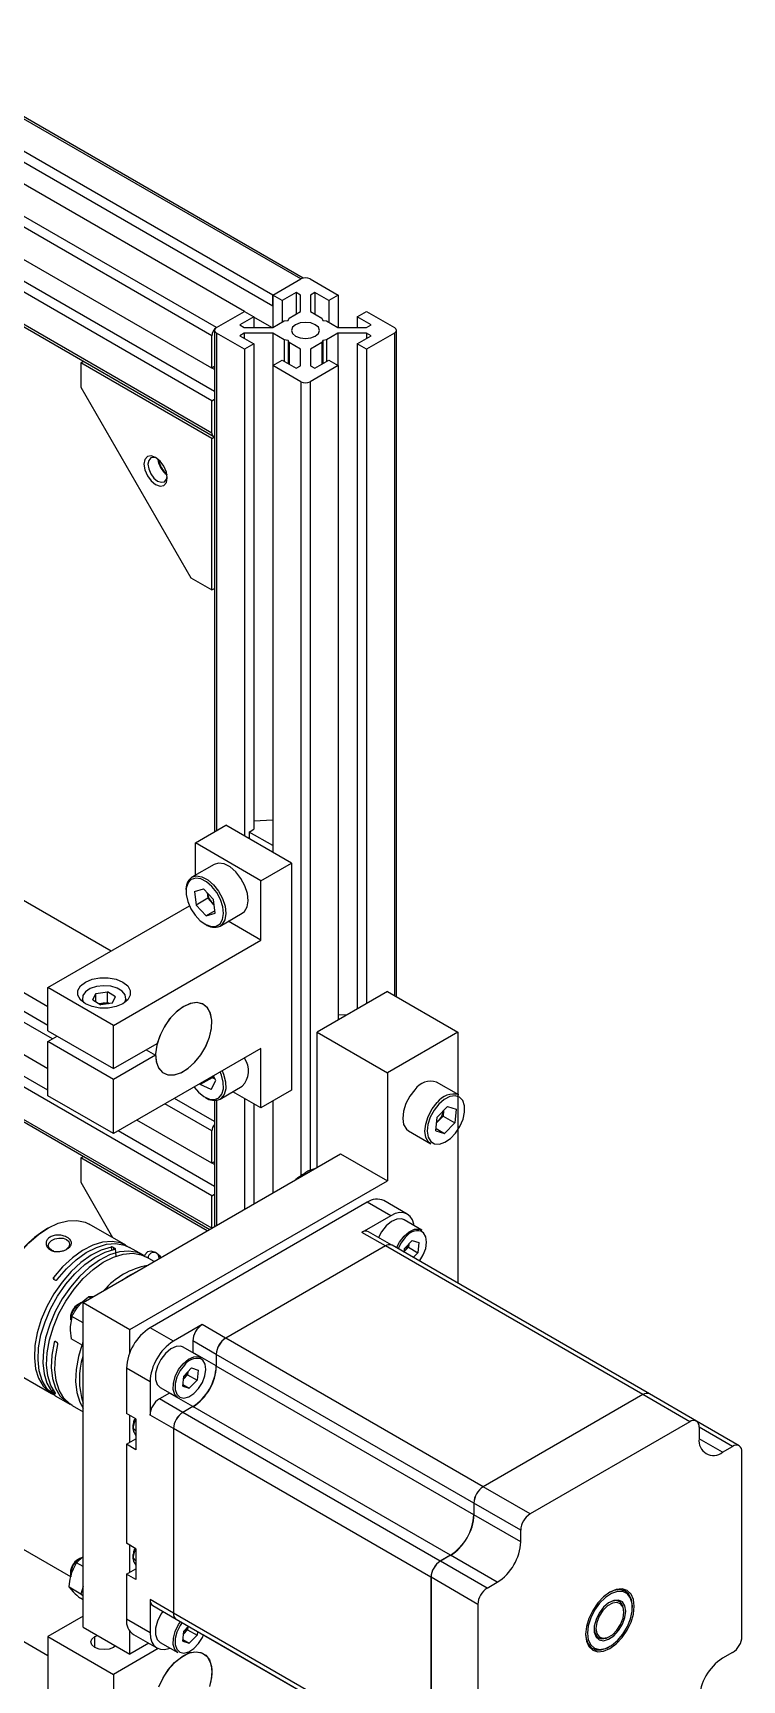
# Model space of a CAD drawing. Header units: millimetres. Extents: x 55 to 11032, y -227 to 3957.
# Drawn here: x 10925.4 to 11032.4, y 1635.9 to 1884.5 of the extents above; entities that cross this region are included whole.
import ezdxf

# ---------------------------------------------------------------- set-up
doc = ezdxf.new("R2010")
doc.units = ezdxf.units.MM
doc.header["$LTSCALE"] = 0.7
doc.layers.get('0').update_dxf_attribs({"color": 255})

msp = doc.modelspace()

# ---------------------------------------------------------------- linework, layer by layer
at = {"color": 7, "linetype": 'Continuous', "lineweight": 25}
for p, q in [((10965.806, 1847.404), (10682.963, 2010.686)), ((10966.162, 1847.536), (10683.463, 2010.735)), ((10961.563, 1844.955), (10678.72, 2008.236)), ((10957.32, 1842.505), (10674.478, 2005.787)), ((10961.563, 1843.322), (10678.72, 2006.603)), ((10952.371, 1838.831), (10669.528, 2002.113)), ((10953.078, 1840.056), (10670.235, 2003.338)), ((10952.371, 1833.932), (10669.528, 1997.214)), ((10952.371, 1829.033), (10669.528, 1992.315)), ((10952.785, 1830.427), (10670.942, 1993.131)), ((10952.371, 1824.134), (10669.528, 1987.415)), ((10669.735, 1986.958), (10952.578, 1823.676)), ((10937.157, 1745.945), (10654.143, 1909.326)), ((10648.143, 1898.933), (10927.622, 1737.594)), ((10927.622, 1728.188), (10669.528, 1877.182)), ((10927.622, 1724.921), (10670.942, 1873.1)), ((10952.371, 1709.001), (10669.528, 1872.283)), ((10669.735, 1866.926), (10952.075, 1703.935)), ((10961.563, 1844.955), (10965.806, 1847.404)), ((10965.099, 1845.363), (10962.977, 1844.138)), ((10965.763, 1844.979), (10965.099, 1845.363)), ((10965.099, 1845.363), (10965.099, 1842.097)), ((10967.22, 1847.404), (10971.463, 1844.955)), ((10967.927, 1845.363), (10967.263, 1844.979)), ((10970.048, 1844.138), (10967.927, 1845.363)), ((10967.927, 1845.363), (10967.927, 1842.097)), ((10961.563, 1843.322), (10961.563, 1844.955)), ((10962.977, 1844.138), (10961.563, 1844.955)), ((10961.563, 1844.955), (10961.563, 1840.081)), ((10962.977, 1844.138), (10962.977, 1840.873)), ((10965.763, 1842.481), (10965.763, 1844.979)), ((10967.263, 1844.979), (10967.263, 1842.481)), ((10971.463, 1844.955), (10970.048, 1844.138)), ((10970.048, 1844.138), (10970.048, 1840.873)), ((10971.463, 1844.955), (10971.463, 1840.081)), ((10953.078, 1840.056), (10957.32, 1842.505)), ((10958.735, 1841.689), (10956.613, 1840.464)), ((10956.613, 1840.464), (10957.278, 1840.081)), ((10957.278, 1840.081), (10961.606, 1840.081)), ((10957.32, 1842.505), (10958.735, 1841.689)), ((10958.735, 1841.689), (10958.735, 1840.081)), ((10961.433, 1840.081), (10958.735, 1841.639)), ((10961.549, 1840.081), (10961.563, 1840.105)), ((10961.606, 1840.081), (10963.317, 1841.069)), ((10963.317, 1841.069), (10963.897, 1841.158)), ((10963.897, 1841.158), (10964.052, 1841.493)), ((10964.052, 1841.493), (10965.763, 1842.481)), ((10967.263, 1842.481), (10968.974, 1841.493)), ((10968.974, 1841.493), (10969.129, 1841.158)), ((10969.129, 1841.158), (10969.709, 1841.069)), ((10969.709, 1841.069), (10971.42, 1840.081)), ((10971.42, 1840.081), (10975.748, 1840.081)), ((10974.291, 1841.689), (10975.705, 1842.505)), ((10976.412, 1840.464), (10974.291, 1841.689)), ((10974.291, 1841.689), (10974.291, 1840.081)), ((10975.705, 1842.505), (10979.948, 1840.056)), ((10975.748, 1840.081), (10976.412, 1840.464)), ((10952.371, 1833.932), (10952.371, 1838.831)), ((10952.785, 1839.648), (10952.785, 1763.949)), ((10957.32, 1836.791), (10953.078, 1839.24)), ((10957.278, 1839.215), (10956.613, 1838.832)), ((10956.613, 1838.832), (10958.735, 1837.607)), ((10961.606, 1839.215), (10957.278, 1839.215)), ((10957.278, 1839.215), (10957.278, 1838.448)), ((10958.735, 1837.607), (10957.32, 1836.791)), ((10958.735, 1837.607), (10958.735, 1764.322)), ((10963.317, 1838.227), (10961.606, 1839.215)), ((10961.606, 1839.215), (10961.606, 1834.366)), ((10963.897, 1838.138), (10963.317, 1838.227)), ((10963.317, 1838.227), (10963.317, 1834.962)), ((10964.052, 1837.803), (10963.897, 1838.138)), ((10963.897, 1838.138), (10963.897, 1834.627)), ((10965.763, 1836.815), (10964.052, 1837.803)), ((10964.052, 1837.803), (10964.052, 1834.537)), ((10968.974, 1837.803), (10967.263, 1836.815)), ((10969.129, 1838.138), (10968.974, 1837.803)), ((10968.974, 1837.803), (10968.974, 1834.537)), ((10969.709, 1838.227), (10969.129, 1838.138)), ((10969.129, 1838.138), (10969.129, 1834.627)), ((10971.42, 1839.215), (10969.709, 1838.227)), ((10969.709, 1838.227), (10969.709, 1834.962)), ((10975.748, 1839.215), (10971.42, 1839.215)), ((10971.42, 1839.215), (10971.42, 1834.366)), ((10974.291, 1837.607), (10976.412, 1838.832)), ((10975.705, 1836.791), (10974.291, 1837.607)), ((10974.291, 1837.607), (10974.291, 1737.173)), ((10979.948, 1839.24), (10975.705, 1836.791)), ((10976.412, 1838.832), (10975.748, 1839.215)), ((10975.748, 1839.215), (10975.748, 1838.448)), ((10980.241, 1739.045), (10980.241, 1839.648)), ((10957.32, 1836.791), (10957.32, 1763.302)), ((10961.563, 1834.341), (10962.977, 1835.158)), ((10962.977, 1835.158), (10965.099, 1833.933)), ((10965.763, 1834.317), (10965.763, 1836.815)), ((10967.263, 1836.815), (10967.263, 1834.317)), ((10967.927, 1833.933), (10970.048, 1835.158)), ((10970.048, 1835.158), (10971.463, 1834.341)), ((10975.705, 1836.791), (10975.705, 1737.989)), ((10932.572, 1834.747), (10932.986, 1834.986)), ((10932.572, 1834.747), (10932.572, 1831.072)), ((10952.371, 1823.317), (10932.572, 1834.747)), ((10952.785, 1834.171), (10952.371, 1833.932)), ((10952.785, 1833.742), (10952.413, 1833.957)), ((10965.806, 1831.892), (10961.563, 1834.341)), ((10961.563, 1834.341), (10961.563, 1760.853)), ((10965.099, 1833.933), (10965.763, 1834.317)), ((10971.463, 1834.341), (10967.22, 1831.892)), ((10967.263, 1834.317), (10967.927, 1833.933)), ((10971.463, 1834.341), (10971.463, 1735.54)), ((10932.572, 1831.072), (10949.189, 1802.291)), ((10952.371, 1829.033), (10952.785, 1829.272)), ((10952.371, 1824.134), (10952.371, 1829.033)), ((10952.371, 1823.317), (10952.785, 1823.556)), ((10952.371, 1800.454), (10952.371, 1823.317)), ((10931.063, 1651.479), (10654.143, 1811.341)), ((10648.143, 1800.948), (10927.622, 1639.609)), ((10949.189, 1802.291), (10952.371, 1800.454)), ((10952.371, 1800.454), (10952.785, 1800.693)), ((10958.735, 1765.584), (10961.563, 1765.733)), ((10949.896, 1762.281), (10954.492, 1764.935)), ((10964.392, 1759.22), (10954.492, 1764.935)), ((10958.028, 1763.914), (10958.735, 1764.322)), ((10961.563, 1761.873), (10958.028, 1763.914)), ((10958.028, 1763.914), (10958.028, 1762.894)), ((10959.795, 1756.567), (10949.896, 1762.281)), ((10949.896, 1757.391), (10949.896, 1762.281)), ((10952.721, 1759.022), (10949.362, 1757.083)), ((10959.795, 1756.567), (10964.392, 1759.22)), ((10964.392, 1759.22), (10964.392, 1724.925)), ((10959.795, 1747.585), (10959.795, 1756.567)), ((10949.769, 1754.924), (10951.09, 1755.336)), ((10949.769, 1754.924), (10949.989, 1752.889)), ((10951.756, 1753.91), (10949.989, 1752.889)), ((10951.09, 1755.336), (10952.631, 1753.711)), ((10951.668, 1754.727), (10951.756, 1753.91)), ((10952.527, 1753.097), (10951.756, 1753.91)), ((10952.72, 1752.894), (10952.527, 1753.097)), ((10952.851, 1751.676), (10952.631, 1753.711)), ((10927.622, 1740.441), (10948.988, 1752.775)), ((10951.53, 1751.265), (10949.989, 1752.889)), ((10952.816, 1752.007), (10951.53, 1751.265)), ((10951.53, 1751.265), (10952.851, 1751.676)), ((10953.612, 1749.722), (10956.97, 1751.661)), ((10959.795, 1747.585), (10954.853, 1750.438)), ((10937.521, 1734.726), (10959.795, 1747.585)), ((10937.521, 1734.726), (10927.622, 1740.441)), ((10927.622, 1733.909), (10927.622, 1740.441)), ((10932.607, 1738.645), (10932.607, 1738.507)), ((10932.617, 1738.497), (10932.607, 1738.645)), ((10934.387, 1738.561), (10934.876, 1739.545)), ((10934.387, 1738.561), (10935.618, 1737.824)), ((10934.876, 1739.545), (10936.597, 1739.792)), ((10934.876, 1738.268), (10934.876, 1739.545)), ((10935.737, 1738.035), (10936.597, 1738.159)), ((10937.828, 1739.055), (10936.597, 1739.792)), ((10936.597, 1738.159), (10936.597, 1739.792)), ((10936.858, 1738.002), (10936.597, 1738.159)), ((10937.338, 1738.071), (10937.828, 1739.055)), ((10939.607, 1738.507), (10939.607, 1738.645)), ((10978.887, 1739.826), (10968.281, 1733.703)), ((10978.887, 1739.826), (10989.494, 1733.703)), ((10935.356, 1737.981), (10935.737, 1738.035)), ((10937.338, 1738.071), (10935.618, 1737.824)), ((10972.729, 1736.271), (10971.463, 1736.337)), ((10927.622, 1733.909), (10937.521, 1728.194)), ((10937.521, 1728.194), (10937.521, 1734.726)), ((10968.281, 1733.703), (10978.887, 1727.58)), ((10968.281, 1713.29), (10968.281, 1733.703)), ((10989.494, 1733.703), (10978.887, 1727.58)), ((10989.494, 1733.703), (10989.494, 1724.322)), ((10927.622, 1732.276), (10929.036, 1733.092)), ((10937.521, 1726.561), (10927.622, 1732.276)), ((10927.622, 1724.11), (10927.622, 1732.276)), ((10937.521, 1728.194), (10944.128, 1732.008)), ((10959.795, 1731.254), (10937.521, 1718.395)), ((10942.471, 1731.051), (10943.885, 1730.235)), ((10959.795, 1722.272), (10959.795, 1731.254)), ((10943.885, 1730.235), (10937.521, 1726.561)), ((10937.521, 1718.395), (10937.521, 1726.561)), ((10950.574, 1725.931), (10950.634, 1725.801)), ((10952.402, 1726.822), (10950.634, 1725.801)), ((10952.292, 1725.048), (10950.634, 1725.801)), ((10952.292, 1725.048), (10952.968, 1726.418)), ((10952.342, 1726.951), (10952.402, 1726.822)), ((10952.882, 1726.604), (10952.402, 1726.822)), ((10952.968, 1726.418), (10952.641, 1727.124)), ((10978.887, 1727.58), (10978.887, 1711.249)), ((10989.674, 1724.218), (10986.315, 1726.157)), ((10937.521, 1718.395), (10927.622, 1724.11)), ((10952.785, 1723.394), (10952.785, 1704.345)), ((10953.612, 1723.592), (10956.97, 1725.531)), ((10959.795, 1722.272), (10955.56, 1724.717)), ((10957.32, 1723.701), (10957.32, 1706.963)), ((10964.392, 1724.925), (10959.795, 1722.272)), ((10961.563, 1723.292), (10961.563, 1709.412)), ((10989.494, 1724.306), (10989.494, 1695.801)), ((10958.735, 1722.884), (10958.735, 1707.779)), ((10986.185, 1718.81), (10986.404, 1720.845)), ((10987.945, 1722.47), (10986.404, 1720.845)), ((10986.51, 1720.233), (10987.28, 1721.045)), ((10987.368, 1721.862), (10987.28, 1721.045)), ((10987.28, 1721.045), (10989.048, 1720.025)), ((10987.945, 1722.47), (10989.267, 1722.06)), ((10989.267, 1722.06), (10989.048, 1720.025)), ((10952.785, 1710.395), (10938.224, 1718.801)), ((10952.371, 1713.901), (10941.053, 1720.434)), ((10952.371, 1713.901), (10952.371, 1718.8)), ((10982.066, 1718.795), (10985.424, 1716.856)), ((10986.185, 1718.81), (10987.507, 1718.4)), ((10986.221, 1719.142), (10987.507, 1718.4)), ((10986.316, 1720.029), (10986.51, 1720.233)), ((10987.507, 1718.4), (10989.048, 1720.025)), ((10932.572, 1714.715), (10932.986, 1714.955)), ((10932.572, 1714.715), (10932.572, 1711.041)), ((10951.661, 1703.696), (10932.572, 1714.715)), ((10932.925, 1692.88), (10971.816, 1715.331)), ((10952.785, 1714.14), (10952.371, 1713.901)), ((10952.785, 1713.71), (10952.413, 1713.925)), ((10971.816, 1715.331), (10978.887, 1711.249)), ((10932.572, 1711.041), (10937.394, 1702.689)), ((10939.996, 1688.798), (10978.887, 1711.249)), ((10965.237, 1711.556), (10965.192, 1711.507)), ((10965.68, 1711.789), (10965.779, 1711.939)), ((10965.859, 1711.892), (10965.779, 1711.939)), ((10967.86, 1713.047), (10966.982, 1712.75)), ((10952.371, 1709.001), (10952.785, 1709.241)), ((10952.371, 1704.106), (10952.371, 1709.001)), ((10981.882, 1706.231), (10978.346, 1708.272)), ((10975.847, 1708.024), (10943.037, 1689.083)), ((10979.382, 1705.983), (10975.034, 1703.473)), ((10979.382, 1705.983), (10975.847, 1708.024)), ((10927.621, 1704.102), (10927.479, 1704.021)), ((10939.387, 1701.538), (10933.871, 1704.722)), ((10978.569, 1701.432), (10975.034, 1703.473)), ((10979.569, 1701.531), (10976.033, 1703.572)), ((10984.081, 1703.834), (10981.394, 1705.385)), ((10937.753, 1701.052), (10937.47, 1701.215)), ((10941.933, 1700.069), (10939.953, 1701.212)), ((10978.569, 1701.432), (10954.457, 1687.512)), ((10978.576, 1701.428), (10954.464, 1687.508)), ((11017.453, 1678.984), (10978.576, 1701.428)), ((11018.453, 1679.083), (10979.576, 1701.527)), ((10981.417, 1700.464), (10981.478, 1701.029)), ((10981.473, 1700.618), (10982.052, 1701.229)), ((10982.637, 1702.251), (10981.478, 1701.029)), ((10982.101, 1701.686), (10982.052, 1701.229)), ((10982.052, 1701.229), (10983.466, 1700.412)), ((10982.637, 1702.251), (10983.631, 1701.942)), ((10983.631, 1701.942), (10983.466, 1700.412)), ((10943.655, 1699.074), (10942.498, 1699.742)), ((10981.429, 1700.573), (10981.473, 1700.618)), ((10981.429, 1700.572), (10981.473, 1700.618)), ((10982.773, 1699.681), (10983.466, 1700.412)), ((10928.474, 1696.424), (10928.757, 1696.261)), ((10934.118, 1693.568), (10933.767, 1693.771)), ((10934.42, 1693.743), (10933.767, 1693.771)), ((10932.444, 1692.749), (10932.169, 1692.589)), ((10932.925, 1692.88), (10939.996, 1688.798)), ((10932.925, 1643.888), (10932.925, 1692.88)), ((10931.242, 1690.769), (10930.968, 1689.217)), ((10931.03, 1690.618), (10931.03, 1690.299)), ((10932.925, 1689.797), (10931.242, 1690.769)), ((10939.996, 1685.329), (10939.996, 1688.798)), ((10946.572, 1687.042), (10943.037, 1689.083)), ((10950.921, 1689.553), (10946.572, 1687.042)), ((10954.457, 1687.512), (10950.921, 1689.553)), ((10929.037, 1686.817), (10928.754, 1686.98)), ((10932.896, 1686.395), (10931.137, 1687.41)), ((10932.896, 1686.395), (10932.925, 1687.34)), ((10932.925, 1686.391), (10932.896, 1686.395)), ((10950.748, 1684.591), (10948.061, 1686.142)), ((10949.507, 1687.103), (10949.507, 1685.348)), ((10953.042, 1685.062), (10949.507, 1687.103)), ((10993.341, 1665.065), (10954.464, 1687.508)), ((10953.042, 1683.307), (10949.507, 1685.348)), ((10953.042, 1685.062), (10953.042, 1683.307)), ((10991.926, 1662.615), (10953.05, 1685.058)), ((10953.05, 1685.058), (10953.05, 1683.303)), ((10921.373, 1683.071), (10928.161, 1679.152)), ((10939.501, 1682.96), (10939.501, 1676.142)), ((10943.037, 1680.919), (10939.501, 1682.96)), ((10943.037, 1680.919), (10943.037, 1675.897)), ((10947.981, 1680.256), (10948.145, 1681.787)), ((10948.096, 1681.33), (10948.14, 1681.375)), ((10948.096, 1681.329), (10948.14, 1681.375)), ((10948.14, 1681.375), (10948.719, 1681.986)), ((10949.304, 1683.008), (10948.145, 1681.787)), ((10948.768, 1682.443), (10948.719, 1681.986)), ((10948.719, 1681.986), (10950.133, 1681.169)), ((10948.974, 1679.948), (10950.133, 1681.169)), ((10949.304, 1683.008), (10950.298, 1682.7)), ((10950.298, 1682.7), (10950.133, 1681.169)), ((10991.926, 1660.86), (10953.05, 1683.303)), ((10928.406, 1679.33), (10928.688, 1679.167)), ((10928.726, 1678.826), (10930.706, 1677.683)), ((10945.971, 1679.224), (10944.451, 1678.346)), ((10944.561, 1680.08), (10947.248, 1678.528)), ((10949.507, 1677.183), (10945.971, 1679.224)), ((10947.981, 1680.256), (10948.974, 1679.948)), ((10948.007, 1680.506), (10948.974, 1679.948)), ((11017.453, 1678.984), (10993.341, 1665.065)), ((11017.46, 1678.98), (10993.348, 1665.061)), ((11024.531, 1674.898), (11017.46, 1678.98)), ((11025.531, 1674.997), (11018.46, 1679.079)), ((10931.272, 1677.356), (10932.925, 1676.402)), ((10940.916, 1675.325), (10939.501, 1676.142)), ((10947.987, 1676.305), (10944.451, 1678.346)), ((10949.507, 1677.183), (10947.987, 1676.305)), ((10949.514, 1677.179), (10947.994, 1676.301)), ((10986.87, 1653.858), (10947.994, 1676.301)), ((10988.391, 1654.736), (10949.514, 1677.179)), ((10939.996, 1671.773), (10939.996, 1675.856)), ((10940.916, 1675.325), (10940.916, 1670.671)), ((10946.572, 1673.856), (10943.037, 1675.897)), ((10946.572, 1673.856), (10946.572, 1646.012)), ((10985.456, 1651.409), (10946.58, 1673.852)), ((10946.58, 1673.852), (10946.58, 1646.008)), ((11024.531, 1674.898), (11000.419, 1660.979)), ((11032.001, 1671.261), (11025.563, 1674.978)), ((11025.945, 1674.082), (11025.945, 1672.326)), ((10939.501, 1671.487), (10940.916, 1672.304)), ((10939.501, 1671.487), (10939.501, 1656.545)), ((10940.916, 1670.671), (10939.501, 1671.487)), ((10940.64, 1673.253), (10940.916, 1672.83)), ((11029.481, 1670.284), (11031.001, 1671.162)), ((11032.415, 1642.501), (11032.415, 1670.345)), ((11000.419, 1660.979), (10993.348, 1665.061)), ((10991.926, 1662.615), (10991.926, 1660.86)), ((10999.004, 1658.529), (10991.933, 1662.611)), ((10991.933, 1662.611), (10991.933, 1660.856)), ((10999.004, 1656.774), (10991.933, 1660.856)), ((10999.004, 1656.774), (10999.004, 1658.529)), ((10940.916, 1655.728), (10939.501, 1656.545)), ((10939.996, 1652.176), (10939.996, 1656.259)), ((10932.925, 1654.523), (10931.954, 1653.579)), ((10932.925, 1653.019), (10931.954, 1653.579)), ((10932.444, 1654.257), (10932.169, 1654.098)), ((10940.64, 1653.656), (10940.916, 1653.233)), ((10940.916, 1655.728), (10940.916, 1651.074)), ((10988.391, 1654.736), (10986.87, 1653.858)), ((10988.398, 1654.732), (10986.878, 1653.854)), ((10993.949, 1649.772), (10986.878, 1653.854)), ((10995.469, 1650.65), (10988.398, 1654.732)), ((10931.03, 1652.126), (10931.03, 1651.808)), ((10939.501, 1651.89), (10940.916, 1652.707)), ((10939.501, 1651.89), (10939.501, 1645.072)), ((10940.916, 1651.074), (10939.501, 1651.89)), ((10985.456, 1651.409), (10985.456, 1623.565)), ((10992.534, 1647.323), (10985.463, 1651.405)), ((10985.463, 1651.405), (10985.463, 1623.561)), ((10932.583, 1648.881), (10930.824, 1649.896)), ((10930.824, 1649.896), (10931.458, 1649.194)), ((10932.925, 1649.996), (10932.583, 1648.881)), ((10932.925, 1648.549), (10932.583, 1648.881)), ((10993.949, 1649.772), (10995.469, 1650.65)), ((10932.925, 1648.011), (10932.533, 1648.237)), ((10946.572, 1646.012), (10943.037, 1648.053)), ((10943.037, 1648.053), (10943.037, 1643.031)), ((10943.451, 1647.137), (10946.987, 1645.096)), ((10992.534, 1647.323), (10992.534, 1619.479)), ((11014.578, 1646.126), (11014.578, 1646.29)), ((11015.869, 1646.871), (11015.869, 1647.035)), ((10932.925, 1645.518), (10927.622, 1642.456)), ((10932.925, 1643.888), (10939.996, 1639.805)), ((10943.037, 1643.031), (10939.501, 1645.072)), ((10985.456, 1623.565), (10946.58, 1646.008)), ((10946.994, 1645.092), (10985.871, 1622.649)), ((10948.839, 1644.027), (10948.145, 1643.295)), ((10948.768, 1643.952), (10948.719, 1643.494)), ((10927.622, 1642.456), (10927.622, 1634.291)), ((10927.622, 1642.456), (10937.521, 1636.741)), ((10934.693, 1642.456), (10935.094, 1642.635)), ((10939.996, 1639.805), (10939.996, 1643.275)), ((10942.846, 1641.45), (10939.996, 1639.805)), ((10940.537, 1642.783), (10944.073, 1640.742)), ((10944.561, 1641.588), (10947.248, 1640.037)), ((10947.981, 1641.764), (10948.145, 1643.295)), ((10947.981, 1641.764), (10948.974, 1641.456)), ((10948.007, 1642.014), (10948.974, 1641.456)), ((10948.096, 1642.839), (10948.14, 1642.883)), ((10948.096, 1642.837), (10948.14, 1642.883)), ((10948.14, 1642.883), (10948.719, 1643.494)), ((10948.719, 1643.494), (10950.133, 1642.678)), ((10948.974, 1641.456), (10950.133, 1642.678)), ((10950.194, 1643.245), (10950.133, 1642.678)), ((10951.121, 1642.708), (10953.457, 1641.36)), ((10953.425, 1641.38), (10953.457, 1641.36)), ((10953.432, 1641.375), (10953.464, 1641.356)), ((10953.464, 1641.356), (10992.341, 1618.913)), ((11012.334, 1642.401), (11012.475, 1642.483)), ((10944.278, 1640.642), (10937.521, 1636.741)), ((11012.334, 1640.911), (11012.475, 1640.993)), ((11031.001, 1640.052), (11029.481, 1639.174)), ((10937.521, 1636.741), (10937.521, 1628.576))]:
    msp.add_line(p, q, dxfattribs=at)
at = {"color": 8, "linetype": 'Continuous', "lineweight": 25}
for p, q in [((10927.622, 1734.72), (10670.235, 1883.306)), ((10928.325, 1732.681), (10669.528, 1882.082)), ((10952.368, 1704.104), (10669.528, 1867.384)), ((10953.078, 1839.24), (10953.078, 1764.118)), ((10979.948, 1839.24), (10979.948, 1739.214)), ((10965.806, 1831.892), (10965.806, 1712.007)), ((10967.22, 1831.892), (10967.22, 1712.831)), ((10952.785, 1720.194), (10946.711, 1723.7)), ((10953.078, 1723.41), (10953.078, 1704.514)), ((10952.371, 1718.8), (10945.297, 1722.884)), ((10937.18, 1701.269), (10937.229, 1700.822)), ((10937.47, 1701.215), (10937.506, 1700.891)), ((10937.753, 1701.052), (10937.881, 1699.89)), ((10928.465, 1696.679), (10928.494, 1696.412)), ((10928.738, 1686.987), (10928.562, 1686.861)), ((10928.408, 1679.679), (10928.18, 1679.516)), ((10928.561, 1679.441), (10928.406, 1679.33)), ((10928.737, 1679.201), (10928.688, 1679.167)), ((10940.916, 1673.512), (10940.5, 1673.943)), ((11031.001, 1671.162), (11025.945, 1674.081)), ((11029.481, 1670.284), (11025.945, 1672.325)), ((10940.916, 1653.915), (10940.5, 1654.346)), ((10934.693, 1640.823), (10934.693, 1642.456))]:
    msp.add_line(p, q, dxfattribs=at)
at = {"color": 7, "linetype": 'Continuous', "lineweight": 25, "flags": 128}
for points in [[(10965.028, 1840.505), (10964.573, 1840.112), (10964.413, 1839.648), (10964.573, 1839.184), (10965.028, 1838.791), (10965.709, 1838.528), (10966.513, 1838.436), (10967.317, 1838.528), (10967.998, 1838.791), (10968.453, 1839.184), (10968.613, 1839.648), (10968.453, 1840.112), (10967.998, 1840.505), (10967.317, 1840.768), (10966.513, 1840.86), (10965.709, 1840.768), (10965.028, 1840.505)], [(10943.885, 1820.459), (10943.209, 1820.694), (10942.635, 1820.582), (10942.252, 1820.141), (10942.118, 1819.438), (10942.252, 1818.579), (10942.635, 1817.695), (10943.209, 1816.922), (10943.885, 1816.376), (10944.562, 1816.141), (10945.135, 1816.252), (10945.519, 1816.693), (10945.653, 1817.397), (10945.519, 1818.256), (10945.135, 1819.139), (10944.562, 1819.913), (10943.885, 1820.459)], [(10944.046, 1820.357), (10943.632, 1820.476), (10943.158, 1820.384), (10942.841, 1820.019), (10942.73, 1819.438), (10942.841, 1818.728), (10943.158, 1817.997), (10943.632, 1817.357), (10944.192, 1816.906)], [(10944.192, 1816.906), (10944.751, 1816.712), (10945.225, 1816.804), (10945.542, 1817.168), (10945.646, 1817.586)], [(10956.97, 1751.661), (10957.299, 1751.921), (10957.701, 1752.612), (10957.85, 1753.546), (10957.732, 1754.64), (10957.358, 1755.796), (10956.76, 1756.911), (10955.992, 1757.887), (10955.122, 1758.637), (10954.228, 1759.094), (10953.388, 1759.218), (10952.721, 1759.022)], [(10948.506, 1754.488), (10948.741, 1753.418), (10949.204, 1752.337), (10949.853, 1751.341), (10950.633, 1750.52), (10951.472, 1749.946), (10952.297, 1749.67), (10953.035, 1749.716), (10953.619, 1750.081), (10953.998, 1750.732), (10954.138, 1751.611), (10954.027, 1752.64), (10953.674, 1753.728), (10953.112, 1754.778), (10952.389, 1755.697), (10951.57, 1756.402), (10950.729, 1756.832), (10949.939, 1756.949), (10949.27, 1756.741), (10948.783, 1756.227), (10948.521, 1755.453), (10948.506, 1754.488)], [(10952.527, 1753.097), (10952.706, 1752.924), (10952.718, 1752.914)], [(10938.936, 1737.992), (10937.923, 1737.567), (10936.733, 1737.344), (10935.482, 1737.344), (10934.291, 1737.567), (10933.279, 1737.992), (10932.543, 1738.576), (10932.157, 1739.263), (10932.157, 1739.986), (10932.543, 1740.673), (10933.279, 1741.257)], [(10933.279, 1741.257), (10934.291, 1741.682), (10935.482, 1741.905), (10936.733, 1741.905), (10937.923, 1741.682), (10938.936, 1741.257), (10939.671, 1740.673), (10940.058, 1739.986), (10940.058, 1739.263), (10939.671, 1738.576), (10938.936, 1737.992)], [(10939.607, 1738.645), (10939.601, 1738.525), (10939.598, 1738.497)], [(10943.885, 1730.235), (10944.015, 1729.108), (10944.395, 1728.2), (10945.003, 1727.566), (10945.802, 1727.244), (10946.743, 1727.253), (10947.768, 1727.594), (10948.815, 1728.246), (10949.82, 1729.168), (10950.722, 1730.305), (10951.466, 1731.587), (10952.006, 1732.936), (10952.31, 1734.269), (10952.358, 1735.506), (10952.148, 1736.571), (10951.693, 1737.398), (10951.021, 1737.938), (10950.171, 1738.157), (10949.198, 1738.042), (10948.159, 1737.601), (10947.118, 1736.859), (10946.139, 1735.863), (10945.281, 1734.672), (10944.597, 1733.361), (10944.128, 1732.008)], [(10951.454, 1731.563), (10952.005, 1732.931), (10952.312, 1734.284), (10952.356, 1735.537), (10952.134, 1736.61), (10951.661, 1737.436), (10950.965, 1737.964), (10950.092, 1738.16), (10949.095, 1738.012), (10948.037, 1737.529), (10946.985, 1736.742), (10946.005, 1735.7), (10945.158, 1734.468), (10944.498, 1733.124), (10944.066, 1731.753), (10943.889, 1730.44), (10943.979, 1729.267), (10944.329, 1728.31), (10944.918, 1727.628), (10945.708, 1727.263), (10946.651, 1727.238), (10947.687, 1727.556), (10948.75, 1728.196), (10949.774, 1729.119), (10950.695, 1730.265), (10951.454, 1731.563)], [(10935.737, 1738.035), (10935.545, 1738), (10935.392, 1737.959)], [(10949.695, 1725.423), (10950.36, 1724.643), (10951.187, 1723.979), (10952.026, 1723.598), (10952.8, 1723.535), (10953.443, 1723.794), (10953.896, 1724.354), (10954.119, 1725.164), (10954.092, 1726.153), (10953.819, 1727.232), (10953.632, 1727.696)], [(10983.043, 1725.021), (10982.275, 1724.045), (10981.678, 1722.929), (10981.304, 1721.773), (10981.186, 1720.68), (10981.335, 1719.746), (10981.738, 1719.055), (10982.066, 1718.795)], [(10986.646, 1722.83), (10985.924, 1721.911), (10985.361, 1720.861), (10985.009, 1719.773), (10984.898, 1718.744), (10985.039, 1717.865), (10985.418, 1717.215), (10986.002, 1716.85), (10986.74, 1716.805), (10987.565, 1717.081), (10988.404, 1717.656), (10989.184, 1718.477), (10989.833, 1719.473), (10990.296, 1720.554), (10990.53, 1721.624), (10990.515, 1722.589), (10990.252, 1723.363), (10989.765, 1723.876), (10989.096, 1724.083), (10988.306, 1723.967), (10987.465, 1723.536), (10986.646, 1722.83)], [(10985.424, 1716.856), (10985.097, 1717.116), (10984.694, 1717.807), (10984.545, 1718.741), (10984.662, 1719.834), (10985.037, 1720.99), (10985.634, 1722.106), (10986.402, 1723.082)], [(10986.318, 1720.049), (10986.331, 1720.06), (10986.51, 1720.233)], [(10965.502, 1711.832), (10965.067, 1711.482), (10964.98, 1711.385)], [(10982.878, 1704.528), (10982.85, 1704.699), (10982.649, 1705.348), (10982.322, 1705.866), (10981.882, 1706.23), (10981.346, 1706.429), (10980.735, 1706.453), (10980.072, 1706.303), (10979.382, 1705.983)], [(10918.846, 1687.617), (10918.795, 1689.318), (10918.997, 1691.15), (10919.448, 1693.061), (10920.134, 1694.997), (10921.035, 1696.9), (10922.126, 1698.718), (10923.375, 1700.396), (10924.746, 1701.888), (10926.2, 1703.149), (10927.695, 1704.145), (10929.188, 1704.846), (10930.635, 1705.231), (10931.996, 1705.291), (10933.231, 1705.023), (10933.871, 1704.722)], [(10978.699, 1704.449), (10978.007, 1703.553), (10977.559, 1702.691)], [(10981.394, 1705.385), (10981.042, 1705.519), (10980.303, 1705.489), (10979.493, 1705.119), (10978.699, 1704.449)], [(10981.386, 1702.898), (10982.18, 1703.568), (10982.99, 1703.938), (10983.729, 1703.968), (10984.081, 1703.834)], [(10983.704, 1699.143), (10983.706, 1699.146), (10984.282, 1700.065), (10984.662, 1701.055), (10984.805, 1702.009), (10984.695, 1702.824), (10984.344, 1703.41), (10983.944, 1703.661)], [(10937.18, 1701.269), (10935.679, 1700.811), (10934.14, 1700.024), (10932.609, 1698.93), (10931.132, 1697.564), (10929.756, 1695.968), (10928.521, 1694.189), (10927.465, 1692.282), (10926.621, 1690.304), (10926.013, 1688.317), (10925.661, 1686.381), (10925.576, 1684.553), (10925.759, 1682.891), (10926.206, 1681.445), (10926.902, 1680.258), (10927.826, 1679.367), (10928.45, 1679)], [(10928.726, 1678.826), (10928.392, 1679.04), (10927.467, 1679.931), (10926.771, 1681.118), (10926.325, 1682.565), (10926.142, 1684.227), (10926.227, 1686.054), (10926.579, 1687.991), (10927.186, 1689.978), (10928.031, 1691.955), (10929.086, 1693.862), (10930.321, 1695.641), (10931.698, 1697.238), (10933.174, 1698.604), (10934.706, 1699.697), (10936.245, 1700.485), (10937.746, 1700.943)], [(10928.504, 1700.622), (10928.152, 1700.77), (10927.8, 1701.085), (10927.675, 1701.477), (10927.796, 1701.884), (10928.144, 1702.246), (10928.667, 1702.507), (10929.285, 1702.628), (10929.903, 1702.59), (10930.429, 1702.399)], [(10939.663, 1701.364), (10938.596, 1701.891), (10937.305, 1702.119), (10935.887, 1702), (10934.386, 1701.538), (10932.846, 1700.745), (10931.315, 1699.648), (10929.84, 1698.279), (10928.465, 1696.679)], [(10929.031, 1696.353), (10930.406, 1697.952), (10931.881, 1699.322), (10933.412, 1700.419), (10934.951, 1701.211), (10936.453, 1701.674), (10937.871, 1701.793), (10939.162, 1701.565), (10939.953, 1701.212)], [(10930.429, 1702.399), (10930.781, 1702.084), (10930.906, 1701.692), (10930.785, 1701.285), (10930.437, 1700.923), (10930.268, 1700.816)], [(10980.246, 1701.14), (10980.694, 1702.001), (10981.386, 1702.898)], [(10942.182, 1699.913), (10941.15, 1700.419), (10939.86, 1700.649), (10938.443, 1700.533), (10936.942, 1700.072), (10935.402, 1699.282), (10933.871, 1698.187), (10932.395, 1696.819), (10931.02, 1695.221), (10929.786, 1693.441), (10928.731, 1691.533), (10927.888, 1689.556), (10927.283, 1687.569), (10926.933, 1685.633), (10926.849, 1683.807), (10927.034, 1682.146), (10927.482, 1680.701), (10928.18, 1679.516)], [(10928.746, 1679.19), (10928.048, 1680.374), (10927.6, 1681.819), (10927.415, 1683.48), (10927.498, 1685.306), (10927.848, 1687.242), (10928.454, 1689.229), (10929.297, 1691.207), (10930.351, 1693.115), (10931.585, 1694.895), (10932.961, 1696.493), (10934.437, 1697.86), (10935.968, 1698.956), (10937.507, 1699.746), (10939.009, 1700.206), (10940.426, 1700.323), (10941.716, 1700.093), (10942.498, 1699.742)], [(10943.885, 1700.427), (10943.209, 1700.662), (10942.635, 1700.551), (10942.252, 1700.11), (10942.182, 1699.913)], [(10944.728, 1699.694), (10944.562, 1699.881), (10943.885, 1700.427)], [(10944.241, 1700.18), (10944.35, 1699.567), (10944.374, 1699.489)], [(10944.285, 1700.144), (10944.374, 1699.772), (10944.453, 1699.535)], [(10938.826, 1696.286), (10939.634, 1696.827), (10941.025, 1697.556)], [(10932.705, 1692.871), (10932.446, 1692.749), (10931.904, 1692.313)], [(10928.562, 1686.861), (10928.209, 1684.924), (10928.121, 1683.096), (10928.303, 1681.432), (10928.747, 1679.984), (10929.442, 1678.796), (10930.365, 1677.902), (10930.996, 1677.53)], [(10931.272, 1677.356), (10930.931, 1677.576), (10930.007, 1678.469), (10929.313, 1679.658), (10928.868, 1681.106), (10928.687, 1682.769), (10928.774, 1684.597), (10929.128, 1686.535)], [(10932.758, 1686.475), (10932.236, 1684.725), (10931.884, 1682.788), (10931.798, 1680.961), (10931.982, 1679.299), (10932.428, 1677.853), (10932.925, 1676.94)], [(10948.061, 1686.142), (10947.709, 1686.276), (10946.97, 1686.246), (10946.16, 1685.876), (10945.366, 1685.207)], [(10945.366, 1685.207), (10944.674, 1684.31), (10944.16, 1683.283), (10943.879, 1682.238), (10943.861, 1681.287), (10944.109, 1680.534), (10944.561, 1680.08)], [(10947.248, 1678.528), (10946.796, 1678.983), (10946.549, 1679.736), (10946.566, 1680.687), (10946.847, 1681.732), (10947.361, 1682.759), (10948.053, 1683.655)], [(10947.555, 1678.585), (10948.156, 1678.467), (10948.896, 1678.658), (10949.663, 1679.155), (10950.373, 1679.903), (10950.949, 1680.822), (10951.329, 1681.813), (10951.472, 1682.767), (10951.362, 1683.581), (10951.011, 1684.167), (10950.611, 1684.418)], [(10948.053, 1683.655), (10948.847, 1684.325), (10949.657, 1684.695), (10950.396, 1684.725), (10950.748, 1684.591)], [(10932.8, 1654.41), (10932.446, 1654.258), (10931.904, 1653.822)], [(11016.152, 1647.035), (11016.026, 1648.061), (11015.659, 1648.873), (11015.075, 1649.415), (11014.313, 1649.65), (11013.426, 1649.563), (11012.475, 1649.158), (11011.523, 1648.464), (11010.636, 1647.528), (11009.875, 1646.413), (11009.29, 1645.197), (11008.923, 1643.961), (11008.798, 1642.789), (11008.923, 1641.763), (11009.29, 1640.951), (11009.875, 1640.409), (11010.636, 1640.174), (11011.523, 1640.261), (11012.475, 1640.666), (11013.426, 1641.36), (11014.313, 1642.296), (11015.075, 1643.411), (11015.659, 1644.627), (11016.026, 1645.863), (11016.152, 1647.035)], [(11009.081, 1642.953), (11009.207, 1641.968), (11009.575, 1641.201), (11010.158, 1640.71), (11010.913, 1640.531), (11011.784, 1640.676), (11012.706, 1641.135), (11013.611, 1641.875), (11014.432, 1642.84), (11015.108, 1643.958), (11015.588, 1645.148), (11015.837, 1646.319), (11015.837, 1647.387), (11015.588, 1648.271), (11015.108, 1648.905), (11014.432, 1649.244), (11013.611, 1649.261), (11012.706, 1648.956), (11011.784, 1648.351), (11010.913, 1647.491), (11010.158, 1646.439), (11009.575, 1645.274), (11009.207, 1644.083), (11009.081, 1642.953)], [(11015.869, 1647.035), (11015.738, 1648.06), (11015.354, 1648.859), (11014.747, 1649.371), (11013.96, 1649.558), (11013.053, 1649.406), (11012.333, 1649.076)], [(10944.977, 1646.256), (10944.674, 1645.818), (10944.16, 1644.792), (10943.879, 1643.746), (10943.861, 1642.796), (10944.109, 1642.042), (10944.561, 1641.588)], [(11014.861, 1646.29), (11014.732, 1647.11), (11014.358, 1647.692), (11013.78, 1647.973), (11013.061, 1647.922), (11012.278, 1647.545), (11011.516, 1646.882), (11010.858, 1646.006), (11010.376, 1645.012), (11010.121, 1644.007), (11010.121, 1643.1), (11010.376, 1642.389), (11010.858, 1641.951), (11011.516, 1641.835), (11012.278, 1642.052), (11013.061, 1642.579), (11013.78, 1643.358), (11014.358, 1644.307), (11014.732, 1645.32), (11014.861, 1646.29)], [(11010.371, 1643.698), (11010.498, 1642.94), (11010.863, 1642.42), (11011.423, 1642.201), (11012.11, 1642.309), (11012.84, 1642.731), (11013.527, 1643.415), (11014.086, 1644.281), (11014.452, 1645.222), (11014.578, 1646.126), (11014.452, 1646.884), (11014.086, 1647.404), (11013.527, 1647.623), (11012.84, 1647.515), (11012.11, 1647.093), (11011.423, 1646.409), (11010.863, 1645.543), (11010.498, 1644.602), (11010.371, 1643.698)], [(11014.578, 1646.29), (11014.443, 1647.098), (11014.053, 1647.653), (11013.456, 1647.887), (11012.723, 1647.772), (11012.403, 1647.625)], [(10947.248, 1640.037), (10946.796, 1640.491), (10946.549, 1641.244), (10946.566, 1642.195), (10946.847, 1643.24), (10947.361, 1644.267), (10947.664, 1644.705)], [(11010.089, 1643.618), (11010.224, 1642.889), (11010.614, 1642.334), (11011.211, 1642.1), (11011.944, 1642.215), (11012.334, 1642.401)], [(10937.832, 1641.055), (10937.521, 1640.823), (10936.873, 1640.573), (10936.107, 1640.485), (10935.342, 1640.573), (10934.693, 1640.823), (10934.26, 1641.198), (10934.107, 1641.64), (10934.26, 1642.082), (10934.693, 1642.456), (10934.693, 1642.456)], [(10943.037, 1643.031), (10943.105, 1642.274), (10943.306, 1641.624), (10943.633, 1641.107), (10944.072, 1640.742), (10944.608, 1640.544), (10945.219, 1640.519), (10945.883, 1640.67), (10946.045, 1640.731)], [(10947.555, 1640.093), (10948.156, 1639.975), (10948.896, 1640.166), (10949.663, 1640.663), (10950.373, 1641.411), (10950.949, 1642.331), (10951.121, 1642.708)], [(11008.798, 1642.953), (11008.831, 1642.416), (11009.091, 1641.495), (11009.591, 1640.834), (11010.295, 1640.481), (11011.149, 1640.463), (11012.092, 1640.781), (11012.334, 1640.911)], [(10944.395, 1634.873), (10945.003, 1636.209), (10945.802, 1637.454), (10946.743, 1638.53), (10947.768, 1639.373), (10948.815, 1639.93), (10949.82, 1640.169), (10950.722, 1640.073), (10951.466, 1639.65), (10952.006, 1638.925), (10952.31, 1637.941), (10952.358, 1636.76), (10952.148, 1635.454)], [(10945.169, 1636.501), (10946.018, 1637.731), (10946.999, 1638.77), (10948.052, 1639.553), (10949.109, 1640.032), (10950.105, 1640.175), (10950.976, 1639.974), (10951.669, 1639.442), (10952.139, 1638.612), (10952.357, 1637.536), (10952.309, 1636.281), (10951.999, 1634.928)], [(10944.506, 1635.158), (10945.169, 1636.501)]]:
    msp.add_lwpolyline(points, dxfattribs=at)
at = {"color": 8, "linetype": 'Continuous', "lineweight": 25, "flags": 128}
for points in [[(10949.362, 1757.083), (10950.03, 1757.279), (10950.869, 1757.155), (10951.764, 1756.698), (10952.633, 1755.948), (10953.401, 1754.972), (10953.999, 1753.857), (10954.374, 1752.701), (10954.492, 1751.607), (10954.343, 1750.673), (10953.94, 1749.982), (10953.612, 1749.722)], [(10939.219, 1738.174), (10939.401, 1738.695), (10939.287, 1739.319), (10938.827, 1739.887), (10938.073, 1740.338), (10937.106, 1740.624), (10936.03, 1740.713), (10934.963, 1740.595), (10934.02, 1740.284), (10933.303, 1739.813), (10932.89, 1739.233), (10932.826, 1738.607), (10932.996, 1738.174)], [(10953.936, 1727.871), (10954.152, 1727.337), (10954.443, 1726.191), (10954.471, 1725.141), (10954.234, 1724.28), (10953.753, 1723.685), (10953.612, 1723.592)], [(10981.581, 1702.697), (10980.929, 1701.851), (10980.49, 1700.999)], [(10948.248, 1683.454), (10947.596, 1682.609), (10947.111, 1681.641), (10946.846, 1680.655), (10946.83, 1679.759), (10947.064, 1679.049), (10947.522, 1678.602), (10947.555, 1678.585)], [(10947.908, 1644.564), (10947.596, 1644.117), (10947.111, 1643.149), (10946.846, 1642.163), (10946.83, 1641.267), (10947.064, 1640.557), (10947.522, 1640.11), (10947.555, 1640.093)]]:
    msp.add_lwpolyline(points, dxfattribs=at)
at = {"color": 7, "linetype": 'Continuous', "lineweight": 25}
for centre, radius, start, end in [((10966.513, 1846.039), 1.537, 62.60967, 117.39033), ((10953.906, 1838.762), 1.537, 122.60548, 177.39452), ((10953.233, 1839.648), 0.437, 110.78342, 249.21658), ((10979.793, 1839.648), 0.437, 290.78342, 69.21658), ((10966.513, 1833.257), 1.537, 242.60967, 297.39033), ((10952.796, 1824.061), 0.431, 170.28626, 268.5353), ((10947.453, 1820.477), 3.222, 184.72288, 235.27174), ((10948.254, 1820.939), 4.042, 190.88882, 229.1058), ((10950.581, 1755.347), 2.121, 125.07377, 188.51135), ((10954.965, 1755.407), 3.358, 191.88255, 223.44526), ((10952.732, 1751.766), 2.226, 233.12677, 293.27737), ((10936.107, 1735.501), 2.561, 75.85553, 98.31436), ((10954.569, 1727.855), 3.342, 315.94349, 34.57427), ((10954.576, 1728.913), 2.825, 221.89075, 232.27862), ((10985.437, 1723.407), 2.887, 72.2796, 146.00397), ((10952.723, 1725.56), 2.159, 232.10385, 294.30028), ((10988.795, 1721.468), 2.887, 72.2796, 146.00397), ((10984.071, 1722.542), 3.358, 316.56787, 348.12017), ((10953.915, 1718.727), 1.546, 136.96993, 177.30278), ((10966.54, 1710.542), 1.65, 96.15451, 142.09739), ((10977.311, 1705.98), 2.515, 65.69288, 125.61758), ((10937.456, 1688.22), 18.687, 122.26755, 177.73782), ((10975.619, 1702.655), 1.006, 65.69288, 125.61758), ((10979.155, 1700.614), 1.006, 65.69288, 125.61758), ((10979.162, 1700.61), 1.006, 65.69288, 125.61758), ((10979.606, 1702.375), 2.563, 316.72064, 343.50526), ((10944.758, 1687.244), 11.445, 100.62382, 139.3708), ((10943.598, 1699.595), 0.857, 58.45403, 179.55026), ((10933.424, 1690.55), 2.394, 121.61451, 178.39087), ((10934.032, 1690.193), 3.004, 135.09881, 177.97365), ((10947.177, 1682.61), 7.684, 122.60548, 177.39452), ((10952.577, 1686.964), 3.074, 122.60548, 177.39452), ((10950.713, 1680.569), 7.684, 122.60548, 177.39452), ((10956.113, 1684.923), 3.074, 122.60548, 177.39452), ((10956.12, 1684.919), 3.074, 122.60548, 177.39452), ((10944.391, 1681.276), 12.014, 163.17091, 197.3642), ((10946.273, 1683.132), 2.563, 316.72064, 343.50526), ((10945.325, 1683.68), 7.761, 302.60548, 357.39452), ((10945.366, 1683.656), 7.684, 302.60548, 357.39452), ((10945.373, 1683.652), 7.684, 302.60548, 357.39452), ((11018.039, 1678.167), 1.006, 65.69288, 125.61758), ((11018.046, 1678.163), 1.006, 65.69288, 125.61758), ((10946.107, 1675.757), 3.074, 122.60548, 177.39452), ((10949.643, 1673.716), 3.074, 122.60548, 177.39452), ((10949.65, 1673.712), 3.074, 122.60548, 177.39452), ((11025.083, 1674.222), 0.873, 350.78596, 129.20329), ((11028.101, 1671.976), 2.184, 170.78596, 309.20329), ((11031.553, 1670.485), 0.873, 350.78596, 129.20329), ((10994.997, 1662.475), 3.074, 122.60548, 177.39452), ((10995.004, 1662.471), 3.074, 122.60548, 177.39452), ((10984.209, 1661.233), 7.761, 302.60548, 357.39452), ((10984.25, 1661.209), 7.684, 302.60548, 357.39452), ((10984.257, 1661.205), 7.684, 302.60548, 357.39452), ((11002.075, 1658.389), 3.074, 122.60548, 177.39452), ((10991.328, 1657.123), 7.684, 302.60548, 357.39452), ((10933.424, 1652.059), 2.394, 121.61451, 178.39087), ((10933.869, 1651.793), 2.823, 134.07791, 186.39608), ((10988.527, 1651.269), 3.074, 122.60548, 177.39452), ((10988.534, 1651.265), 3.074, 122.60548, 177.39452), ((10995.605, 1647.183), 3.074, 122.60548, 177.39452), ((10943.988, 1647.932), 0.959, 172.74417, 235.94365), ((10941.88, 1644.769), 2.398, 172.74417, 235.94365), ((10947.524, 1645.891), 0.959, 172.74417, 235.94365), ((10947.531, 1645.887), 0.959, 172.74417, 235.94365), ((10946.273, 1644.641), 2.563, 316.72064, 343.50526), ((11029.345, 1642.641), 3.074, 302.60548, 357.39452), ((11033.621, 1632.701), 7.684, 122.60548, 177.39452)]:
    msp.add_arc(centre, radius, start, end, dxfattribs=at)
at = {"color": 8, "linetype": 'Continuous', "lineweight": 25}
for centre in [(10983.486, 1701.407), (10950.153, 1682.164)]:
    msp.add_arc(centre, 2.301, 78.50905, 145.8957, dxfattribs=at)
at = {"color": 7, "linetype": 'Continuous', "lineweight": 25}
for points, knots in [([(10966.982, 1712.75), (10966.948, 1712.734), (10966.47, 1712.501), (10966.112, 1712.21), (10965.779, 1711.939)], [0, 0, 0, 0, 0.0701742, 1, 1, 1, 1]), ([(10930.577, 1702.702), (10930.371, 1702.799), (10929.964, 1702.989), (10929.299, 1703.074), (10928.778, 1703.044), (10928.305, 1702.944), (10927.814, 1702.715), (10927.491, 1702.364), (10927.354, 1702.029), (10927.319, 1701.663), (10927.466, 1701.205), (10927.797, 1700.958), (10927.964, 1700.832)], [0, 0, 0, 0, 0.129959, 0.2561964, 0.3248926, 0.3884235, 0.4996998, 0.6105573, 0.6735675, 0.7425193, 0.869741, 1, 1, 1, 1]), ([(10927.964, 1700.832), (10928.156, 1700.745), (10928.541, 1700.568), (10929.032, 1700.574), (10929.278, 1700.577)], [0, 0, 0, 0, 0.49888738, 1, 1, 1, 1]), ([(10929.278, 1700.577), (10929.464, 1700.602), (10929.826, 1700.65), (10930.337, 1700.842), (10930.771, 1701.105), (10931.079, 1701.43), (10931.213, 1701.782), (10931.166, 1702.125), (10930.959, 1702.444), (10930.704, 1702.616), (10930.577, 1702.702)], [0, 0, 0, 0, 0.1228673, 0.2388277, 0.3586368, 0.4874316, 0.6151998, 0.7428415, 0.8720612, 1, 1, 1, 1]), ([(10937.47, 1701.215), (10937.459, 1701.221), (10937.438, 1701.232), (10937.401, 1701.246), (10937.361, 1701.258), (10937.308, 1701.27), (10937.241, 1701.277), (10937.201, 1701.272), (10937.18, 1701.269)], [0, 0, 0, 0, 0.1273937, 0.252521, 0.3767052, 0.5008192, 0.7494054, 1, 1, 1, 1]), ([(10937.746, 1700.943), (10937.762, 1700.947), (10937.796, 1700.957), (10937.811, 1700.979), (10937.809, 1701), (10937.798, 1701.017), (10937.781, 1701.034), (10937.762, 1701.046), (10937.753, 1701.052)], [0, 0, 0, 0, 0.250166, 0.4987352, 0.6229356, 0.7472374, 0.8724913, 1, 1, 1, 1]), ([(10928.465, 1696.679), (10928.45, 1696.657), (10928.421, 1696.611), (10928.41, 1696.549), (10928.415, 1696.503), (10928.427, 1696.471), (10928.446, 1696.444), (10928.465, 1696.431), (10928.474, 1696.424)], [0, 0, 0, 0, 0.250166, 0.4987352, 0.6229356, 0.7472374, 0.8724913, 1, 1, 1, 1]), ([(10928.757, 1696.261), (10928.767, 1696.256), (10928.788, 1696.246), (10928.825, 1696.242), (10928.863, 1696.245), (10928.913, 1696.258), (10928.975, 1696.291), (10929.012, 1696.332), (10929.031, 1696.353)], [0, 0, 0, 0, 0.1273937, 0.252521, 0.3767052, 0.5008192, 0.7494054, 1, 1, 1, 1]), ([(10932.283, 1692.397), (10932.401, 1692.532), (10932.841, 1693.033), (10933.376, 1693.459), (10933.767, 1693.771)], [0, 0, 0, 0, 0.2686336, 1, 1, 1, 1]), ([(10931.242, 1690.769), (10931.314, 1690.914), (10931.596, 1691.478), (10931.991, 1692.006), (10932.283, 1692.397)], [0, 0, 0, 0, 0.25755135, 1, 1, 1, 1]), ([(10930.968, 1689.217), (10930.967, 1689.177), (10930.953, 1688.608), (10931.048, 1687.988), (10931.137, 1687.41)], [0, 0, 0, 0, 0.0701742, 1, 1, 1, 1]), ([(10928.754, 1686.98), (10928.744, 1686.985), (10928.724, 1686.995), (10928.692, 1686.997), (10928.663, 1686.992), (10928.626, 1686.973), (10928.586, 1686.933), (10928.57, 1686.885), (10928.562, 1686.861)], [0, 0, 0, 0, 0.1273937, 0.252521, 0.3767052, 0.5008192, 0.7494054, 1, 1, 1, 1]), ([(10929.128, 1686.535), (10929.132, 1686.561), (10929.141, 1686.613), (10929.129, 1686.683), (10929.11, 1686.733), (10929.09, 1686.768), (10929.066, 1686.797), (10929.047, 1686.81), (10929.037, 1686.817)], [0, 0, 0, 0, 0.250166, 0.4987352, 0.6229356, 0.7472374, 0.8724913, 1, 1, 1, 1]), ([(10928.18, 1679.516), (10928.192, 1679.502), (10928.217, 1679.473), (10928.266, 1679.43), (10928.308, 1679.396), (10928.341, 1679.371), (10928.375, 1679.349), (10928.395, 1679.336), (10928.406, 1679.33)], [0, 0, 0, 0, 0.250166, 0.4987352, 0.6229356, 0.7472374, 0.8724913, 1, 1, 1, 1]), ([(10928.688, 1679.167), (10928.698, 1679.162), (10928.717, 1679.151), (10928.739, 1679.142), (10928.755, 1679.138), (10928.769, 1679.14), (10928.771, 1679.153), (10928.754, 1679.177), (10928.746, 1679.19)], [0, 0, 0, 0, 0.1273937, 0.252521, 0.3767052, 0.5008192, 0.7494054, 1, 1, 1, 1]), ([(10940.498, 1674.519), (10940.486, 1674.476), (10940.448, 1674.343), (10940.449, 1674.212), (10940.451, 1674.123)], [0, 0, 0, 0, 0.3240365, 1, 1, 1, 1]), ([(10940.451, 1674.123), (10940.453, 1673.953), (10940.456, 1673.704), (10940.566, 1673.488), (10940.601, 1673.42)], [0, 0, 0, 0, 0.6827309, 1, 1, 1, 1]), ([(10940.796, 1675.416), (10940.75, 1675.34), (10940.582, 1675.059), (10940.533, 1674.746), (10940.498, 1674.519)], [0, 0, 0, 0, 0.27364534, 1, 1, 1, 1]), ([(10931.168, 1651.865), (10931.223, 1652.031), (10931.426, 1652.647), (10931.731, 1653.186), (10931.954, 1653.579)], [0, 0, 0, 0, 0.2686336, 1, 1, 1, 1]), ([(10940.498, 1654.922), (10940.486, 1654.879), (10940.448, 1654.746), (10940.449, 1654.615), (10940.451, 1654.526)], [0, 0, 0, 0, 0.32403651, 1, 1, 1, 1]), ([(10940.451, 1654.526), (10940.453, 1654.356), (10940.456, 1654.107), (10940.566, 1653.891), (10940.601, 1653.823)], [0, 0, 0, 0, 0.6827309, 1, 1, 1, 1]), ([(10940.796, 1655.819), (10940.75, 1655.743), (10940.582, 1655.462), (10940.533, 1655.149), (10940.498, 1654.922)], [0, 0, 0, 0, 0.27364534, 1, 1, 1, 1]), ([(10930.824, 1649.896), (10930.838, 1650.07), (10930.893, 1650.745), (10931.051, 1651.388), (10931.168, 1651.865)], [0, 0, 0, 0, 0.2575513, 1, 1, 1, 1]), ([(10931.458, 1649.194), (10931.478, 1649.175), (10931.77, 1648.893), (10932.165, 1648.553), (10932.533, 1648.237)], [0, 0, 0, 0, 0.0701742, 1, 1, 1, 1])]:
    msp.add_open_spline(points, degree=3, knots=knots, dxfattribs=at)
at = {"color": 8, "linetype": 'Continuous', "lineweight": 25}
for points, knots in [([(10940.845, 1675.252), (10940.763, 1675.082), (10940.547, 1674.636), (10940.518, 1674.209), (10940.5, 1673.943)], [0, 0, 0, 0, 0.3798867, 1, 1, 1, 1]), ([(10940.5, 1673.943), (10940.506, 1673.686), (10940.513, 1673.41), (10940.644, 1673.265), (10940.653, 1673.255)], [0, 0, 0, 0, 0.9304117, 1, 1, 1, 1]), ([(10940.845, 1655.655), (10940.763, 1655.485), (10940.547, 1655.039), (10940.518, 1654.612), (10940.5, 1654.346)], [0, 0, 0, 0, 0.37988673, 1, 1, 1, 1]), ([(10940.5, 1654.346), (10940.506, 1654.089), (10940.513, 1653.813), (10940.644, 1653.668), (10940.653, 1653.658)], [0, 0, 0, 0, 0.9304117, 1, 1, 1, 1])]:
    msp.add_open_spline(points, degree=3, knots=knots, dxfattribs=at)

doc.saveas('drawing.dxf')
